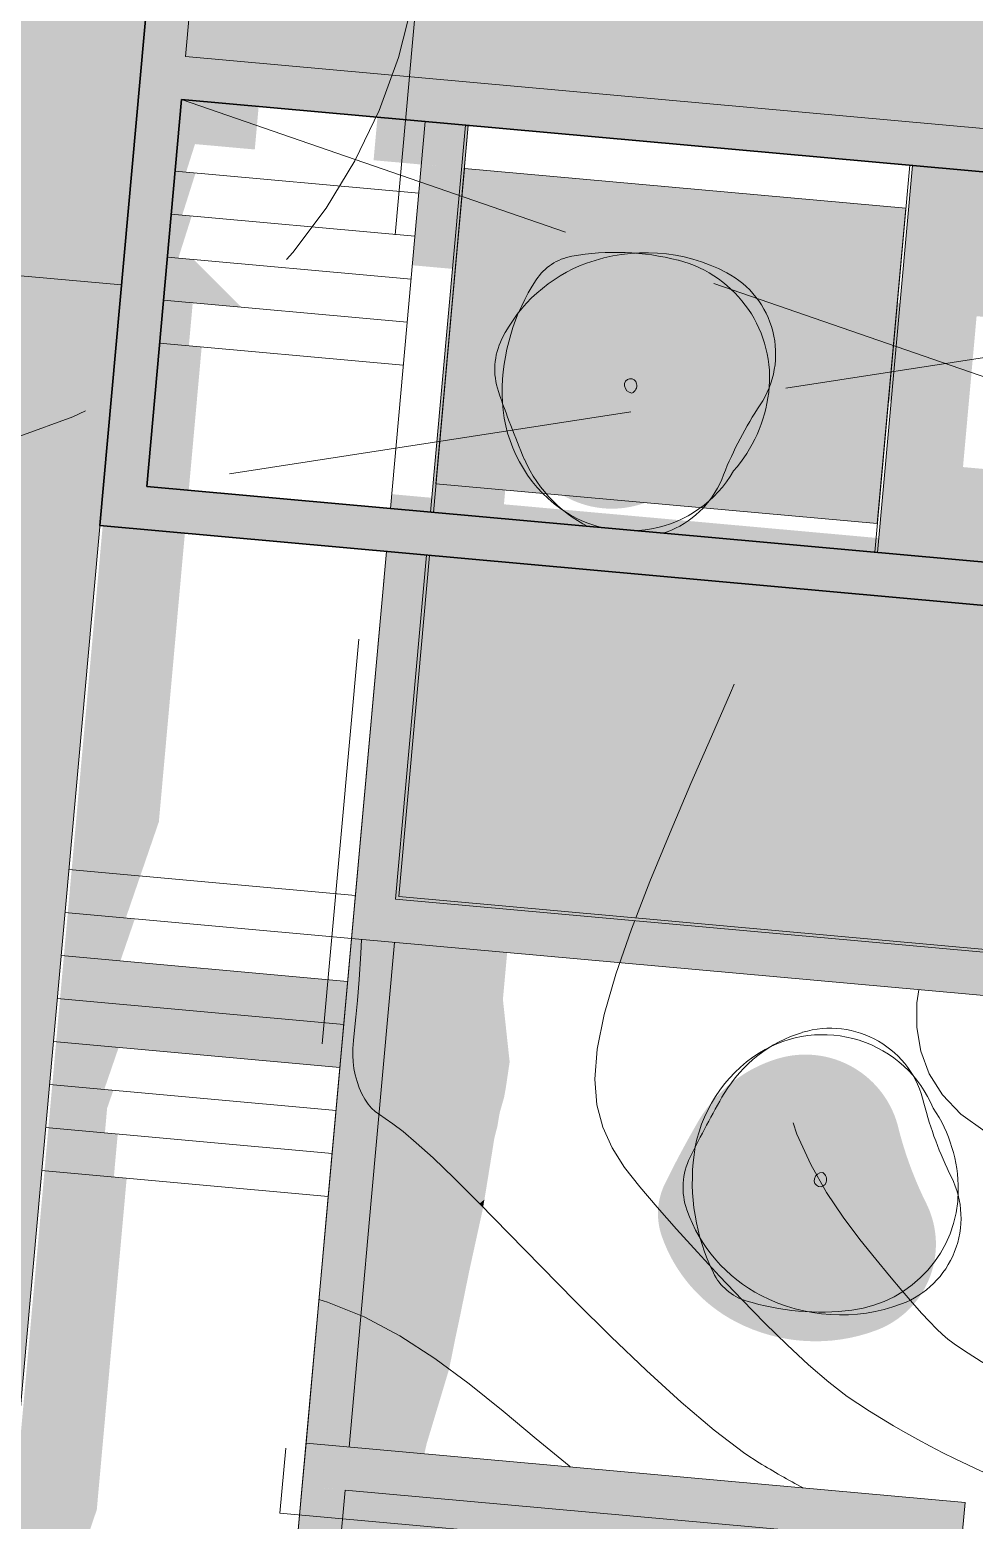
# Model space of a CAD drawing. Header units: centimetres. Extents: x -4381 to 5639, y -3920 to 4826.
# Drawn here: x 282.16 to 288.72, y 65.48 to 75.84 of the extents above; entities that cross this region are included whole.
import ezdxf
from ezdxf.xclip import XClip

# ---------------------------------------------------------------- set-up
doc = ezdxf.new("R2010")
doc.units = ezdxf.units.CM
doc.header["$MEASUREMENT"] = 0
doc.header["$XCLIPFRAME"] = 0
doc.set_wipeout_variables(frame=1)
for name, pattern in [('Dashed', [0.564444, 0.282222, -0.282222]), ('Hidden Line', [0.391222, 0.282222, -0.109]), ('Tirets', [0.458611, 0.282222, -0.176389]), ('Wipeout_Contour', [100, 0, -100])]:
    doc.linetypes.add(name, pattern=pattern)
for name, color, linetype, lineweight in [('0- COURBES DE NIVEAU_Pen_No__2', 8, 'Continuous', 5), ('0- SITE_Pen_No__101', 252, 'Continuous', 5), ('00-TREES_Pen_No__7', 7, 'Continuous', 5), ('01- MOBILIER_Pen_No__7', 7, 'Continuous', 5), ('0_Pen_No__1', 7, 'Continuous', 5), ('Dalle Console ha', 84, 'Continuous', 30), ('Dalles_Pen_No__1', 7, 'Continuous', 5), ('Dalles_Pen_No__101', 252, 'Continuous', 5), ('Structural - Bearing_Pen_No__1', 7, 'Continuous', 5), ('Structural - Bearing_Pen_No__101', 252, 'Continuous', 5), ('Structural - Combined_Pen_No__1', 7, 'Continuous', 5), ('Structural - Combined_Pen_No__101', 252, 'Continuous', 5)]:
    doc.layers.add(name, color=color, linetype=linetype, lineweight=lineweight)
for name, color, linetype, lineweight, true_color in [('00-TREES_Pen_No__185', 7, 'Continuous', 5, 0xbce39b), ('Dalles_Pen_No__181', 7, 'Continuous', 5, 0xddeaa8), ('Mur de clôture_Pen_No__102', 7, 'Continuous', 5, 0xcccccc), ('RECULS_Pen_No__58', 7, 'Continuous', 5, 0xdf0000), ('Structural - Combined_Pen_No__102', 7, 'Continuous', 5, 0xcccccc)]:
    doc.layers.add(name, color=color, linetype=linetype, lineweight=lineweight, true_color=true_color)
for name, color, linetype in [('Dalles', 7, 'Continuous'), ('Drawing & Figure', 7, 'Continuous'), ('Structural - Bearing', 7, 'Continuous')]:
    doc.layers.add(name, color=color, linetype=linetype)

# ---------------------------------------------------------------- blocks, each defined once
blk = doc.blocks.new('Drawing_13_13', base_point=(-54.8524, -87.0921))
at = {"layer": '0- SITE_Pen_No__101', "linetype": 'Continuous', "lineweight": 0, "ltscale": 5, "true_color": 0x262626}
for points in [[(173.326, 60.8781), (172.9694, 60.7268), (173.0152, 60.6883), (173.3201, 60.8458)], [(173.3201, 60.8458), (173.0152, 60.6883), (173.3047, 60.7915)], [(172.8225, 60.0874), (172.8875, 60.7862), (172.8857, 60.7875)], [(172.8225, 60.0874), (172.9075, 60.7728), (172.8875, 60.7862)], [(172.8225, 60.0874), (172.9341, 60.754), (172.9075, 60.7728)], [(172.8225, 60.0874), (172.9694, 60.7268), (172.9341, 60.754)], [(173.3047, 60.7915), (173.0152, 60.6883), (173.0735, 60.6355), (173.2967, 60.7443)], [(173.2967, 60.7443), (173.0735, 60.6355), (173.2864, 60.7046)], [(172.8225, 60.0874), (173.0152, 60.6883), (172.9694, 60.7268)], [(173.2864, 60.7046), (173.0735, 60.6355), (173.1464, 60.5655), (173.2747, 60.6314)], [(172.8225, 60.0874), (173.0735, 60.6355), (173.0152, 60.6883)], [(172.8225, 60.0874), (173.1464, 60.5655), (173.0735, 60.6355)], [(173.1464, 60.5655), (173.235, 60.4767), (173.2519, 60.4909), (173.2747, 60.6314)], [(173.1464, 60.5655), (172.8225, 60.0874), (172.8334, 60.083)], [(172.8334, 60.083), (173.235, 60.4767), (173.1464, 60.5655)], [(173.235, 60.4767), (173.251, 60.4865), (173.2519, 60.4909)], [(173.235, 60.4767), (173.2503, 60.4831), (173.251, 60.4865)], [(173.235, 60.4767), (173.2475, 60.4639), (173.2503, 60.4831)], [(173.235, 60.4767), (172.8334, 60.083), (172.9578, 60.0172)], [(173.235, 60.4767), (172.9578, 60.0172), (173.1993, 60.2435), (173.2475, 60.4639)], [(172.9578, 60.0172), (173.0796, 59.9383), (173.1672, 60.0861), (173.1993, 60.2435)], [(172.7813, 59.631), (172.8334, 60.083), (172.8225, 60.0874)], [(172.7813, 59.631), (172.9578, 60.0172), (172.8334, 60.083)], [(173.1484, 59.9978), (173.1672, 60.0861), (173.0796, 59.9383)], [(172.7813, 59.631), (173.0796, 59.9383), (172.9578, 60.0172)], [(173.1484, 59.9978), (173.0796, 59.9383), (173.1291, 59.9017)], [(173.1291, 59.9017), (173.0796, 59.9383), (172.7813, 59.631), (173.0976, 59.7968)], [(172.7813, 59.631), (173.0678, 59.6979), (173.0976, 59.7968)], [(172.7813, 59.631), (173.0512, 59.6429), (173.0678, 59.6979)], [(172.7813, 59.631), (173.0434, 59.6084), (173.0512, 59.6429)], [(172.7813, 59.631), (173.0431, 59.6074), (173.0434, 59.6084)]]:
    blk.add_hatch(color=250, dxfattribs=at).paths.add_polyline_path(points)
at = {"layer": '00-TREES_Pen_No__185', "linetype": 'Continuous', "lineweight": 0, "ltscale": 5, "true_color": 0xbae3ab}
blk.add_hatch(color=9, dxfattribs=at).paths.add_polyline_path([(173.9981, 60.7683, 0.017395), (173.8791, 60.546, 0.20069), (173.8681, 60.3634, 0.191615), (174.1262, 60.0656, 0.21255), (174.614, 60.0367, 0.444186), (174.7873, 60.4772, -0.052301), (174.6915, 60.7345, 0.435859), (174.2702, 60.9802, 0.185878)])
at = {"layer": 'Dalles', "linetype": 'Continuous', "lineweight": 5, "ltscale": 5}
h = blk.add_hatch(color=8, dxfattribs=at)
h.paths.add_polyline_path([(172.7691, 72.2938), (171.9155, 62.8323), (177.6422, 62.3156), (177.8893, 65.0545), (177.9926, 66.1998), (179.7107, 66.0448), (179.6073, 64.8995), (186.4047, 64.2862), (187.0112, 71.0089)])
h.paths.add_polyline_path([(172.0783, 62.9682), (172.1996, 64.3127), (177.6276, 63.823), (177.5063, 62.4785)], flags=0)
h.paths.add_polyline_path([(175.2352, 67.0761), (175.3475, 68.3211), (177.0158, 68.1706), (176.9034, 66.9256)], flags=0)
h.paths.add_polyline_path([(183.4303, 64.7052), (183.6595, 67.2449), (186.4979, 66.9888), (186.2688, 64.4491)], flags=0)
at = {"layer": 'Dalles_Pen_No__101', "linetype": 'Continuous', "lineweight": 0, "ltscale": 5, "true_color": 0x262626}
for points in [[(172.1862, 64.1633), (172.4539, 64.1392), (172.4674, 64.2886), (172.1996, 64.3127)], [(174.7393, 64.0836), (174.618, 62.739), (177.4963, 62.4794), (177.5253, 62.8002), (174.9147, 63.0357), (174.962, 63.56), (176.6925, 63.4039), (176.7007, 63.4094), (176.7395, 63.4249), (176.7807, 63.4321), (176.8225, 63.4305), (176.8558, 63.4221), (176.8582, 63.4257), (176.8657, 63.4353), (176.8693, 63.4393), (176.8754, 63.4456), (176.8827, 63.4525), (176.8882, 63.4575), (176.8981, 63.4658), (176.9009, 63.4681), (176.9023, 63.4689), (176.9099, 63.4744), (176.9178, 63.4799), (176.9229, 63.483), (176.9324, 63.4888), (176.937, 63.4912), (176.9468, 63.4962), (176.9522, 63.4985), (176.9611, 63.5022), (176.9676, 63.5044), (176.9735, 63.5165), (176.9745, 63.5183), (176.9764, 63.5189), (176.9781, 63.518), (176.9786, 63.5161), (176.9739, 63.5064), (176.9848, 63.5075), (176.9959, 63.5056), (177.001, 63.5034), (177.0129, 63.4976), (177.0183, 63.4945), (177.0254, 63.4902), (177.0346, 63.4837), (177.0372, 63.4818), (177.0481, 63.4724), (177.0495, 63.4711), (177.0582, 63.4622), (177.0628, 63.4568), (177.0673, 63.4512), (177.0745, 63.4411), (177.0756, 63.4395), (177.0828, 63.4271), (177.0842, 63.4242), (177.089, 63.414), (177.0919, 63.4063), (177.0941, 63.4003), (177.0977, 63.3877), (177.0989, 63.3822), (177.0987, 63.371), (177.0957, 63.3604), (177.1061, 63.3633), (177.1079, 63.3625), (177.1085, 63.3606), (177.1075, 63.3589), (177.1056, 63.3582), (177.0927, 63.3546), (177.0893, 63.3486), (177.0841, 63.3405), (177.0808, 63.3356), (177.0742, 63.3269), (177.071, 63.3228), (177.0636, 63.3144), (177.0596, 63.31), (177.0528, 63.3032), (177.0466, 63.2972), (177.045, 63.2954), (177.0422, 63.2931), (177.0323, 63.2849), (177.0264, 63.2804), (177.0183, 63.2744), (177.011, 63.2696), (177.0064, 63.2667), (176.9956, 63.2611), (176.9917, 63.2593), (176.9926, 63.2455), (176.9962, 63.2491), (177.0226, 63.2481), (177.0638, 63.2552), (177.1026, 63.2708), (177.1373, 63.2941), (177.1447, 63.3015), (177.1739, 63.3315), (177.1911, 63.3589), (177.5726, 63.3245), (177.6034, 63.6664), (177.2788, 63.6957), (177.2764, 63.698), (177.2749, 63.6993), (177.2634, 63.708), (177.2607, 63.7098), (177.2507, 63.7155), (177.2431, 63.7193), (177.237, 63.7218), (177.224, 63.7264), (177.218, 63.7277), (177.206, 63.7286), (177.1928, 63.7261), (177.1876, 63.724), (177.1791, 63.7203), (177.1687, 63.7151), (177.1619, 63.7113), (177.1547, 63.7069), (174.9928, 63.9019), (175.007, 64.0594)], [(172.0783, 62.9682), (172.2245, 62.955), (172.2694, 63.453), (172.1233, 63.4661)], [(171.8041, 61.4868), (172.0056, 61.4686), (172.1206, 61.8033), (172.211, 62.8056), (171.9254, 62.8314)], [(171.8041, 61.4868), (171.7906, 61.3374), (171.9868, 61.3197), (172.037, 61.4658)], [(171.7502, 60.8892), (171.9307, 60.873), (171.9809, 61.019), (171.7637, 61.0386)], [(171.7233, 60.5905), (171.5885, 59.0965), (171.7911, 59.0782), (171.9049, 59.413), (172.0088, 60.5647)], [(171.7233, 60.591), (171.9642, 60.5687)], [(172.5477, 57.0415), (174.5389, 56.8619), (174.5476, 56.9581), (172.6367, 57.1305), (172.7639, 58.5405), (173.0554, 59.4557), (172.7678, 59.4816), (172.6749, 58.4515)]]:
    blk.add_hatch(color=250, dxfattribs=at).paths.add_polyline_path(points)
at = {"layer": 'Dalles_Pen_No__181', "linetype": 'Continuous', "lineweight": 0, "ltscale": 5, "true_color": 0x6e7554}
for points in [[(173.1821, 64.0735), (173.0833, 62.9779), (174.617, 62.8395), (174.7159, 63.9351)], [(172.7678, 59.4816), (172.5477, 57.0415), (174.5389, 56.8619), (174.7591, 59.302)]]:
    blk.add_hatch(color=67, dxfattribs=at).paths.add_polyline_path(points)
at = {"layer": 'Mur de clôture_Pen_No__102', "linetype": 'Continuous', "lineweight": 0, "ltscale": 5, "true_color": 0x666666}
for points in [[(172.7813, 59.631), (172.7092, 60.5015), (172.6319, 59.6445)], [(172.7092, 60.5015), (172.7813, 59.631), (172.8586, 60.488)], [(172.6185, 59.4951), (174.9085, 59.2885), (174.9219, 59.4379), (172.6319, 59.6445)], [(172.6185, 59.4951), (172.3983, 57.055), (172.5477, 57.0415), (172.7678, 59.4816)]]:
    blk.add_hatch(color=251, dxfattribs=at).paths.add_polyline_path(points)
at = {"layer": 'Structural - Bearing', "linetype": 'Continuous', "lineweight": 0, "ltscale": 5, "true_color": 0xffffff}
blk.add_hatch(color=7, dxfattribs=at).paths.add_polyline_path([(172.7901, 61.3979), (179.2389, 60.8161), (179.2524, 60.9655), (176.9368, 61.1744), (177.0626, 62.5687), (172.9294, 62.9416)])
at = {"layer": 'Structural - Bearing_Pen_No__101', "linetype": 'Continuous', "lineweight": 0, "ltscale": 5, "true_color": 0x262626}
for points in [[(174.6962, 63.6053), (174.6862, 63.6062), (174.6554, 63.2643), (174.6653, 63.2634)], [(172.7813, 59.631), (172.7678, 59.4816), (172.9965, 59.461), (173.0431, 59.6074)]]:
    blk.add_hatch(color=250, dxfattribs=at).paths.add_polyline_path(points)
at = {"layer": 'Structural - Combined_Pen_No__101', "linetype": 'Continuous', "lineweight": 0, "ltscale": 5, "true_color": 0x262626}
for points in [[(172.1772, 64.0637), (172.2152, 64.0603), (172.2461, 64.1579), (172.1862, 64.1633)], [(172.1772, 64.0637), (172.1637, 63.9143), (172.2017, 63.9109), (172.248, 64.0573)], [(172.1637, 63.9143), (172.1502, 63.7649), (172.1882, 63.7615), (172.2346, 63.9079)], [(172.1367, 63.6155), (172.4072, 63.5911), (172.2417, 63.7567), (172.1502, 63.7649)], [(172.1233, 63.4661), (172.2248, 63.457), (172.2383, 63.6064), (172.1367, 63.6155)], [(171.7906, 61.3374), (171.7772, 61.188), (172.7632, 61.0991), (172.7766, 61.2485)], [(171.7735, 61.1478), (171.7637, 61.0386), (172.7497, 60.9497), (172.7632, 61.0991), (171.7772, 61.188)], [(171.7367, 60.7399), (171.9331, 60.7221), (171.9408, 60.808), (171.9622, 60.8701), (171.7502, 60.8892), (171.7383, 60.7575)], [(171.7233, 60.591), (171.9642, 60.5692), (171.9777, 60.7181), (171.7367, 60.7399)]]:
    blk.add_hatch(color=250, dxfattribs=at).paths.add_polyline_path(points)
at = {"layer": 'Structural - Combined_Pen_No__102', "linetype": 'Continuous', "lineweight": 0, "ltscale": 5, "true_color": 0x999999}
blk.add_hatch(color=253, dxfattribs=at).paths.add_polyline_path([(168.899, 57.2201), (171.3889, 56.9955), (171.9909, 63.6684), (172.203, 66.0193), (169.7131, 66.2439), (169.501, 63.893)])
at = {"layer": '0- COURBES DE NIVEAU_Pen_No__2', "linetype": 'Continuous', "ltscale": 5, "flags": 128}
for points in [[(174.1199, 62.282), (174.1071, 62.2517), (174.0409, 62.0998), (173.9696, 61.9363), (173.8969, 61.7665), (173.8266, 61.5959), (173.7625, 61.43), (173.7083, 61.2741), (173.6678, 61.1338), (173.6438, 61.0129), (173.6359, 60.9096), (173.6427, 60.8203), (173.663, 60.7417), (173.6955, 60.6702), (173.7387, 60.6025), (173.7913, 60.5351), (173.8521, 60.4645), (173.9197, 60.3883), (173.9924, 60.3076), (174.0688, 60.2249), (174.1471, 60.1421), (174.2258, 60.0617), (174.3033, 59.9857), (174.3779, 59.9165), (174.4481, 59.8562), (174.5127, 59.8065), (174.5492, 59.7822, 0.124612), (176.006, 59.281, 0.07348)], [(172.825, 61.3947), (172.8223, 61.3453), (172.8162, 61.2548), (172.8104, 61.182), (172.8052, 61.1244), (172.8007, 61.0791), (172.7972, 61.0437), (172.795, 61.0153), (172.7943, 60.9913), (172.7953, 60.9692), (172.7982, 60.9466), (172.8028, 60.9237), (172.8092, 60.901), (172.8169, 60.879), (172.826, 60.8581), (172.8361, 60.8391), (172.8473, 60.8223), (172.8591, 60.8083), (172.872, 60.797), (172.8875, 60.7862), (172.9075, 60.7728), (172.9341, 60.754), (172.9694, 60.7268), (173.0152, 60.6883), (173.0735, 60.6355), (173.1464, 60.5655), (173.235, 60.4767), (173.337, 60.3724), (173.4491, 60.2576), (173.5682, 60.1368), (173.6911, 60.0148), (173.8145, 59.8964), (173.9353, 59.7863), (174.0503, 59.6891), (174.1571, 59.6086), (174.2069, 59.5763, 0.015188), (174.3596, 59.4886)], [(174.7614, 61.22), (174.7538, 61.1737), (174.7544, 61.0886), (174.7686, 61.0064), (174.7976, 60.9278), (174.8432, 60.8543), (174.9075, 60.7871), (174.9922, 60.7277), (175.0011, 60.7236, 0.092106), (177.0044, 60.6842)], [(174.3248, 60.7574), (174.3376, 60.7178), (174.3855, 60.612), (174.4402, 60.5158), (174.4984, 60.4292), (174.5566, 60.3519), (174.6113, 60.284), (174.6598, 60.2252), (174.7021, 60.1748), (174.7388, 60.1321), (174.7706, 60.0962), (174.7981, 60.0665), (174.8221, 60.042), (174.8431, 60.0221), (174.8619, 60.0059), (174.879, 59.9928), (174.8886, 59.9863, 0.179056), (176.5008, 59.5817, 0.082932), (179.1996, 60.3802)], [(174.859, 58.7403, 0.151193), (180.9511, 59.6175)]]:
    blk.add_lwpolyline(points, format="xyb", dxfattribs=at)
blk.add_lwpolyline([(172.6769, 60.143), (172.7065, 60.1338), (172.8334, 60.083), (172.9578, 60.0172), (173.0796, 59.9383), (173.1991, 59.8501), (173.3165, 59.756), (173.432, 59.6598), (173.5459, 59.5651), (173.5503, 59.5616)], dxfattribs=at)
at = {"layer": '00-TREES_Pen_No__7', "linetype": 'Continuous', "ltscale": 5}
for centre, radius, start, end in [((173.5885, 63.5834), 0.1877, 100.0654, 146.7448), ((173.7084, 62.9075), 0.8742, 75.6155, 100.0654), ((173.8131, 63.1799), 0.6007, 62.1488, 110.1474), ((173.8208, 63.3456), 0.4219, 353.0715, 75.6155), ((173.7898, 63.2433), 0.5331, 110.1474, 153.5364), ((173.9447, 63.4289), 0.319, 326.3484, 62.1488), ((174.0355, 63.2903), 0.7223, 146.7448, 180.1816), ((173.5249, 63.3752), 0.2372, 153.5364, 198.9281), ((173.7597, 63.3214), 0.0214, 9.5414, 188.5447), ((176.7284, 64.4738), 3.6239, 198.9281, 202.9143), ((173.8059, 63.2896), 0.4926, 180.1816, 230.7686), ((173.7688, 63.3228), 0.0306, 188.5447, 261.5307), ((173.7506, 63.3199), 0.0306, 296.5942, 9.5414), ((173.7397, 63.3555), 0.5036, 318.6095, 353.0715), ((175.3059, 62.5228), 1.3163, 146.3484, 158.324), ((173.8297, 63.2564), 0.4799, 203.7943, 245.9138), ((173.7572, 63.23), 0.4158, 230.7686, 330.0565), ((173.7697, 63.1222), 0.3329, 245.9138, 340.1153), ((174.4965, 60.6124), 0.4799, 106.8493, 148.9688), ((174.428, 60.6478), 0.4158, 22.7066, 121.9945), ((174.4539, 60.7532), 0.3329, 12.6477, 106.8493), ((174.4687, 60.5826), 0.4926, 121.9945, 172.5815), ((177.2188, 59.0396), 3.6239, 149.8488, 153.8349), ((176.0533, 61.1543), 1.3163, 194.4391, 206.4147), ((174.3947, 60.5255), 0.5036, 359.6916, 34.1535), ((174.6964, 60.5529), 0.7223, 172.5815, 206.0182), ((174.1792, 60.533), 0.2372, 153.8349, 199.2267), ((174.4189, 60.5568), 0.0214, 164.2184, 343.2217), ((174.4278, 60.5543), 0.0306, 91.2324, 164.2184), ((174.4101, 60.5595), 0.0306, 343.2217, 56.1689), ((174.5888, 60.4268), 0.319, 290.6142, 26.4147), ((174.4765, 60.5251), 0.4219, 277.1475, 359.6916), ((174.4586, 60.6304), 0.5331, 199.2267, 242.6157), ((174.216, 60.3184), 0.1877, 206.0182, 252.6977), ((174.4202, 60.9739), 0.8742, 252.6977, 277.1475), ((174.4897, 60.6905), 0.6007, 242.6157, 290.6142)]:
    blk.add_arc(centre, radius, start, end, dxfattribs=at)
at = {"layer": '01- MOBILIER_Pen_No__7', "linetype": 'Continuous', "ltscale": 5}
for p, q in [((172.7092, 60.5015), (172.6319, 59.6445)), ((172.8586, 60.488), (172.7813, 59.631))]:
    blk.add_line(p, q, dxfattribs=at)
at = {"layer": 'Dalles_Pen_No__1', "linetype": 'Continuous', "ltscale": 5}
for p, q in [((173.1821, 64.0735), (173.0833, 62.9779)), ((174.7159, 63.9351), (173.1821, 64.0735)), ((171.9909, 63.6684), (169.003, 63.9379)), ((174.617, 62.8395), (174.7159, 63.9351)), ((173.0833, 62.9779), (174.617, 62.8395)), ((172.7901, 61.3979), (172.9114, 62.7424)), ((172.8036, 61.5473), (171.8076, 61.6371)), ((172.7092, 60.5015), (171.7133, 60.5914)), ((172.5477, 57.0415), (172.7678, 59.4816)), ((172.7678, 59.4816), (174.7591, 59.302))]:
    blk.add_line(p, q, dxfattribs=at)
at = {"layer": 'Dalles_Pen_No__1', "linetype": 'Continuous', "ltscale": 5, "flags": 128}
for points in [[(172.7691, 72.2938), (171.9155, 62.8323), (177.6422, 62.3156), (177.8893, 65.0545), (177.9926, 66.1998), (179.7107, 66.0448), (179.6073, 64.8995), (186.4047, 64.2862), (187.0112, 71.0089)], [(172.7691, 72.2938), (171.9155, 62.8323), (177.6422, 62.3156), (177.8893, 65.0545), (177.9926, 66.1998), (179.7107, 66.0448), (179.6073, 64.8995), (186.4047, 64.2862), (187.0112, 71.0089)], [(172.7691, 72.2938), (171.9155, 62.8323), (177.6422, 62.3156), (177.8893, 65.0545), (177.9926, 66.1998), (179.7107, 66.0448), (179.6073, 64.8995), (186.4047, 64.2862), (187.0112, 71.0089)], [(172.7691, 72.2938), (171.9155, 62.8323), (177.6422, 62.3156), (177.8893, 65.0545), (177.9926, 66.1998), (179.7107, 66.0448), (179.6073, 64.8995), (186.4047, 64.2862), (187.0112, 71.0089)], [(172.0783, 62.9682), (177.5063, 62.4785), (177.6276, 63.823), (172.1996, 64.3127)], [(172.0783, 62.9682), (177.5063, 62.4785), (177.6276, 63.823), (172.1996, 64.3127)], [(172.0783, 62.9682), (177.5063, 62.4785), (177.6276, 63.823), (172.1996, 64.3127)]]:
    blk.add_lwpolyline(points, close=True, dxfattribs=at)
at = {"layer": 'Structural - Bearing_Pen_No__1', "linetype": 'Continuous', "ltscale": 5}
for p, q in [((174.7294, 64.0845), (174.6081, 62.7399)), ((174.7393, 64.0836), (174.618, 62.739)), ((172.7092, 60.5015), (172.7901, 61.3979)), ((172.6319, 59.6445), (172.6185, 59.4951)), ((172.6319, 59.6445), (174.9219, 59.4379)), ((172.6185, 59.4951), (172.3983, 57.055)), ((172.7678, 59.4816), (172.5477, 57.0415)), ((172.7678, 59.4816), (174.7591, 59.302)), ((174.9085, 59.2885), (174.9219, 59.4379))]:
    blk.add_line(p, q, dxfattribs=at)
at = {"layer": 'Structural - Combined_Pen_No__1', "linetype": 'Continuous', "ltscale": 5}
for p, q in [((172.7901, 61.3979), (171.7942, 61.4877)), ((172.7766, 61.2485), (171.7807, 61.3383)), ((172.7632, 61.0991), (171.7672, 61.1889)), ((172.7497, 60.9497), (171.7537, 61.0395)), ((172.7362, 60.8003), (171.7402, 60.8901)), ((172.7227, 60.6509), (171.7268, 60.7408))]:
    blk.add_line(p, q, dxfattribs=at)
at = {"color": 254, "linetype": 'Wipeout_Contour', "lineweight": 0, "ltscale": 736.573404}
blk.add_wipeout([(172.9539, 61.5437), (173.1956, 64.2229), (173.1856, 64.2238), (172.943, 61.5347)], dxfattribs=at).dxf.layer = 'Structural - Bearing'
at = {"layer": '00-TREES_Pen_No__185', "linetype": 'Continuous', "lineweight": 0, "ltscale": 5, "true_color": 0x8daa74}
blk.add_hatch(color=73, dxfattribs=at).paths.add_polyline_path([(173.3156, 63.1646, 0.185878), (173.5589, 62.9201, 0.435859), (174.0077, 63.1108, -0.052301), (174.1352, 63.354, 0.444186), (174.0187, 63.8128, 0.21255), (173.5312, 63.8456, 0.191615), (173.2376, 63.5827, 0.20069), (173.2256, 63.4001, 0.017395)])
at = {"layer": 'Dalles_Pen_No__101', "linetype": 'Continuous', "lineweight": 0, "ltscale": 5, "true_color": 0x262626}
for points in [[(172.2131, 64.4621), (177.6411, 63.9724), (177.6469, 64.0366), (172.2724, 64.5214), (172.9585, 72.1261), (172.905, 72.131)], [(172.8802, 64.2513), (172.8667, 64.1019), (173.1767, 64.074), (173.1902, 64.2233), (173.0462, 64.2363)], [(173.0011, 63.7369), (173.1406, 63.7244), (173.1722, 64.0744), (173.0327, 64.0869)], [(173.0833, 62.9779), (173.3242, 62.9562), (173.3915, 63.7017), (174.6843, 63.5851), (174.7159, 63.9351), (173.1821, 64.0735)], [(173.0833, 62.9779), (173.0743, 62.8783), (173.3152, 62.8566), (173.3242, 62.9562)]]:
    blk.add_hatch(color=250, dxfattribs=at).paths.add_polyline_path(points)
at = {"layer": 'Structural - Bearing', "linetype": 'Continuous', "lineweight": 0, "ltscale": 5, "true_color": 0xffffff}
blk.add_hatch(color=7, dxfattribs=at).paths.add_polyline_path([(172.9539, 61.5437), (173.1956, 64.2229), (173.1856, 64.2238), (172.943, 61.5347)])
at = {"layer": 'Structural - Bearing_Pen_No__101', "linetype": 'Continuous', "lineweight": 0, "ltscale": 5, "true_color": 0x262626}
blk.add_hatch(color=250, dxfattribs=at).paths.add_polyline_path([(173.1785, 64.0333), (173.1685, 64.0342), (173.1145, 63.4356), (173.1245, 63.4347)])
at = {"layer": 'Dalles_Pen_No__1', "linetype": 'Continuous', "ltscale": 5}
for p, q in [((173.0833, 62.9779), (173.1956, 64.2229)), ((174.617, 62.8395), (173.0833, 62.9779))]:
    blk.add_line(p, q, dxfattribs=at)
at = {"layer": 'Structural - Bearing_Pen_No__1', "linetype": 'Continuous', "ltscale": 5, "flags": 128}
for points in [[(173.1856, 64.2238), (173.0643, 62.8792)], [(173.0743, 62.8783), (173.1956, 64.2229)], [(173.1956, 64.2229), (173.1856, 64.2238)], [(172.9539, 61.5437), (173.0608, 62.7289)]]:
    blk.add_lwpolyline(points, dxfattribs=at)
at = {"color": 254, "linetype": 'Wipeout_Contour', "lineweight": 0, "ltscale": 742.165101}
blk.add_wipeout([(172.943, 61.5347), (177.2605, 61.1452), (177.2614, 61.1551), (172.9539, 61.5437)], dxfattribs=at).dxf.layer = 'Structural - Bearing'
at = {"layer": '0- SITE_Pen_No__101', "linetype": 'Continuous', "lineweight": 0, "ltscale": 5, "true_color": 0x262626}
for points in [[(172.8857, 60.7875), (172.8875, 60.7862), (172.9395, 61.3844)], [(172.9395, 61.3844), (172.8875, 60.7862), (172.9075, 60.7728)], [(172.9075, 60.7728), (172.9341, 60.754), (172.9395, 61.3844)], [(172.9341, 60.754), (172.9694, 60.7268), (172.9395, 61.3844)], [(172.9694, 60.7268), (173.326, 60.8781), (173.3395, 60.9689), (173.3161, 61.1858), (172.9395, 61.3844)], [(172.9395, 61.3844), (173.329, 61.3285), (173.3308, 61.3491)], [(172.9395, 61.3844), (173.3161, 61.1858), (173.3221, 61.2527)], [(172.9395, 61.3844), (173.3221, 61.2527), (173.329, 61.3285)]]:
    blk.add_hatch(color=250, dxfattribs=at).paths.add_polyline_path(points)
at = {"layer": 'Dalles_Pen_No__101', "linetype": 'Continuous', "lineweight": 0, "ltscale": 5, "true_color": 0x262626}
blk.add_hatch(color=250, dxfattribs=at).paths.add_polyline_path([(173.0608, 62.7289), (172.9539, 61.5437), (177.2614, 61.1551), (177.2874, 61.4439), (173.2209, 61.8107), (173.3018, 62.7072)])
at = {"layer": 'Mur de clôture_Pen_No__102', "linetype": 'Continuous', "lineweight": 0, "ltscale": 5, "true_color": 0x666666}
blk.add_hatch(color=251, dxfattribs=at).paths.add_polyline_path([(172.9395, 61.3844), (172.7901, 61.3979), (172.7092, 60.5015), (172.8586, 60.488)])
at = {"layer": 'Structural - Bearing', "linetype": 'Continuous', "lineweight": 0, "ltscale": 5, "true_color": 0xffffff}
blk.add_hatch(color=7, dxfattribs=at).paths.add_polyline_path([(172.943, 61.5347), (177.2605, 61.1452), (177.2614, 61.1551), (172.9539, 61.5437)])
at = {"layer": 'Dalles_Pen_No__1', "linetype": 'Continuous', "ltscale": 5}
blk.add_line((179.2389, 60.8161), (172.7901, 61.3979), dxfattribs=at)
at = {"layer": 'Structural - Bearing_Pen_No__1', "linetype": 'Continuous', "ltscale": 5}
blk.add_line((172.8586, 60.488), (172.9395, 61.3844), dxfattribs=at)
at = {"layer": 'Structural - Bearing_Pen_No__1', "linetype": 'Continuous', "ltscale": 5, "flags": 128}
for points in [[(173.0509, 62.7298), (172.943, 61.5347)], [(172.943, 61.5347), (177.2605, 61.1452)], [(177.2614, 61.1551), (172.9539, 61.5437)]]:
    blk.add_lwpolyline(points, dxfattribs=at)
at = {"color": 254, "linetype": 'Wipeout_Contour', "lineweight": 0, "ltscale": 742.718737}
blk.add_wipeout([(177.5063, 62.4785), (172.0783, 62.9682), (171.9155, 62.8323), (177.6422, 62.3156)], dxfattribs=at).dxf.layer = 'Structural - Bearing'
at = {"layer": 'Structural - Bearing', "linetype": 'Continuous', "lineweight": 0, "ltscale": 5, "true_color": 0xffffff}
blk.add_hatch(color=7, dxfattribs=at).paths.add_polyline_path([(177.5063, 62.4785), (172.0783, 62.9682), (171.9155, 62.8323), (177.6422, 62.3156)])
at = {"layer": '0_Pen_No__1', "linetype": 'Continuous', "ltscale": 5, "flags": 128}
blk.add_lwpolyline([(172.9114, 62.7424), (172.4532, 57.663)], dxfattribs=at)
at = {"layer": 'Structural - Bearing_Pen_No__1', "linetype": 'Continuous', "ltscale": 5, "flags": 128}
for points in [[(177.5063, 62.4785), (172.0783, 62.9682)], [(171.9155, 62.8323), (177.6422, 62.3156)]]:
    blk.add_lwpolyline(points, dxfattribs=at)
at = {"color": 254, "linetype": 'Wipeout_Contour', "lineweight": 0, "ltscale": 740.881911}
blk.add_wipeout([(172.7691, 72.2938), (171.9155, 62.8323), (172.0783, 62.9682), (172.905, 72.131)], dxfattribs=at).dxf.layer = 'Structural - Bearing'
at = {"layer": 'Structural - Bearing', "linetype": 'Continuous', "lineweight": 0, "ltscale": 5, "true_color": 0xffffff}
blk.add_hatch(color=7, dxfattribs=at).paths.add_polyline_path([(172.7691, 72.2938), (171.9155, 62.8323), (172.0783, 62.9682), (172.905, 72.131)])
at = {"layer": '0_Pen_No__1', "linetype": 'Continuous', "ltscale": 5, "flags": 128}
for points in [[(172.1502, 63.7649), (172.9968, 63.6886)], [(172.1367, 63.6155), (172.9833, 63.5392)], [(172.1233, 63.4661), (172.9698, 63.3898)]]:
    blk.add_lwpolyline(points, dxfattribs=at)
at = {"layer": 'Structural - Bearing_Pen_No__1', "linetype": 'Continuous', "ltscale": 5, "flags": 128}
for points in [[(172.7691, 72.2938), (171.9155, 62.8323)], [(172.2131, 64.4621), (172.905, 72.131)], [(172.0783, 62.9682), (172.1996, 64.3127)]]:
    blk.add_lwpolyline(points, dxfattribs=at)
at = {"color": 254, "linetype": 'Wipeout_Contour', "lineweight": 0, "ltscale": 745.252429}
blk.add_wipeout([(177.6411, 63.9724), (172.2131, 64.4621), (172.1996, 64.3127), (177.6276, 63.823)], dxfattribs=at).dxf.layer = 'Structural - Bearing'
at = {"layer": 'Structural - Bearing', "linetype": 'Continuous', "lineweight": 0, "ltscale": 5, "true_color": 0xffffff}
blk.add_hatch(color=7, dxfattribs=at).paths.add_polyline_path([(177.6411, 63.9724), (172.2131, 64.4621), (172.1996, 64.3127), (177.6276, 63.823)])
at = {"layer": '0_Pen_No__1', "linetype": 'Continuous', "ltscale": 5, "flags": 128}
for points in [[(172.203, 66.0193), (171.4024, 57.1449)], [(173.0462, 64.2363), (172.9249, 62.8918)], [(172.1772, 64.0637), (173.0237, 63.9873)], [(172.1637, 63.9143), (173.0103, 63.838)]]:
    blk.add_lwpolyline(points, dxfattribs=at)
at = {"layer": '0_Pen_No__1', "linetype": 'Hidden Line', "ltscale": 5, "flags": 128}
for points in [[(172.1996, 64.3127), (177.5063, 62.4785)], [(177.6276, 63.823), (172.0783, 62.9682)]]:
    blk.add_lwpolyline(points, dxfattribs=at)
at = {"layer": 'RECULS_Pen_No__58', "linetype": 'Dashed', "ltscale": 5, "flags": 128}
blk.add_lwpolyline([(184.9647, 58.2808), (172.5413, 59.4016), (173.7057, 72.3097), (186.3147, 73.6038)], close=True, dxfattribs=at)
at = {"layer": 'RECULS_Pen_No__58', "linetype": 'Tirets', "ltscale": 5}
blk.add_circle((171.043, 65.0531), 2, dxfattribs=at)
at = {"layer": 'Structural - Bearing_Pen_No__1', "linetype": 'Continuous', "ltscale": 5, "flags": 128}
for points in [[(177.6411, 63.9724), (172.2131, 64.4621)], [(172.1996, 64.3127), (177.6276, 63.823)]]:
    blk.add_lwpolyline(points, dxfattribs=at)

msp = doc.modelspace()

# ---------------------------------------------------------------- block references
at = {"layer": 'Drawing & Figure', "color": 151, "linetype": 'Continuous', "lineweight": 5, "ltscale": 10, "true_color": 0x80c2ff}
ref = msp.add_blockref('Drawing_13_13', (-170.89003, -227.45567), dxfattribs=dict(at, xscale=2, yscale=2, zscale=2))
XClip(ref).set_block_clipping_path([(166.1260505706, 54.1059969298), (191.9907812231, 80.1417166121)])

# ---------------------------------------------------------------- next in the draw order: linework, layer by layer
at = {"layer": 'Dalle Console ha', "lineweight": 30}
for points in [[(282.64564, 72.39303), (284.35285, 91.31618), (312.83716, 88.74638), (311.62414, 75.30098), (298.02936, 76.52748), (298.20906, 78.51939), (294.77302, 78.82938), (294.09912, 71.35972), (282.64564, 72.39303)], [(282.97138, 72.66486), (283.21398, 75.35394), (294.06989, 74.37454), (293.82729, 71.68546), (282.97138, 72.66486)]]:
    msp.add_lwpolyline(points, dxfattribs=at)

doc.saveas('drawing.dxf')
